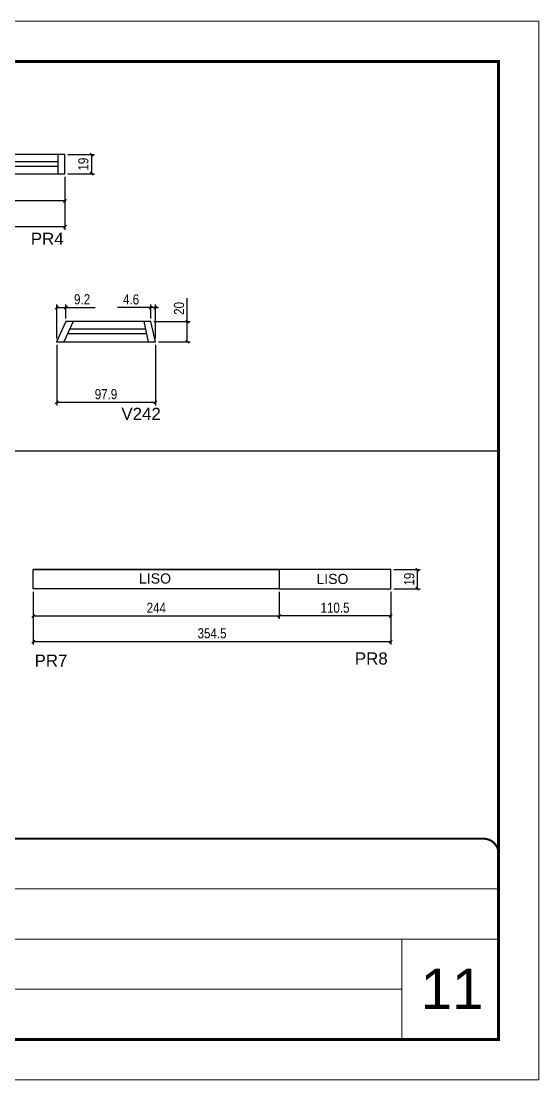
# Model space of a CAD drawing. Extents: x 5442 to 11695, y -218 to 3129.
# Drawn here: x 9597 to 10110, y -218 to 832 of the extents above; entities that cross this region are included whole.
import ezdxf
from ezdxf.enums import TextEntityAlignment as Align

# ---------------------------------------------------------------- set-up
doc = ezdxf.new("R2010")
doc.units = 0
doc.linetypes.add('CONTINUO', pattern=[0])
doc.linetypes.add('DASHED', pattern=[0.75, 0.5, -0.25])
for name, color, linetype in [('5', 5, 'Continuous'), ('COTA', 241, 'Continuous'), ('Painéis', 200, 'Continuous'), ('SARR_2.2x7', 40, 'Continuous')]:
    doc.layers.add(name, color=color, linetype=linetype)
for name, color, linetype, lineweight in [('CARIMBO', 255, 'Continuous', 9), ('Escoras', 2, 'Continuous', 25), ('Folhas', 255, 'Continuous', 9), ('Romaneio', 3, 'Continuous', 13), ('SARRAFO DE PRESSAO', 251, 'DASHED', 9)]:
    doc.layers.add(name, color=color, linetype=linetype, lineweight=lineweight)
doc.styles.add('ARIAL', font='arial.ttf')
doc.styles.add('COTA TECNICA-50', font='techl___.ttf', dxfattribs={"height": 10})
doc.styles.get("Standard").update_dxf_attribs({"font": 'arial.ttf'})
doc.dimstyles.new('COTA PAINEL-50', dxfattribs={"dimtxt": 10, "dimasz": 3, "dimexe": 3, "dimexo": 3, "dimgap": 3, "dimtad": 1, "dimdec": 1, "dimzin": 12, "dimdsep": 46, "dimtxsty": 'COTA TECNICA-50', "dimblk1": 'OBLIQUE', "dimblk2": 'OBLIQUE', "dimsah": 1, "dimcen": 0.9, "dimclrd": 4, "dimclre": 4, "dimclrt": 240, "dimadec": 1, "dimazin": 3, "dimtfac": 1, "dimtdec": 1, "dimtmove": 0, "dimatfit": 3, "dimfxl": 1, "dimtolj": 1, "dimtzin": 12, "dimarcsym": 0})

# ---------------------------------------------------------------- blocks, each defined once
blk = doc.blocks.new('9999999999')
at = {"color": 30, "linetype": 'CONTINUO'}
for p, q in [((98564.6, 34379.6), (99584, 34379.6)), ((98564.6, 34329.8), (99488, 34329.8)), ((99584, 34329.8), (99488, 34329.8)), ((99488, 34329.8), (99488, 34230.2)), ((98564.6, 34280), (99488, 34280))]:
    blk.add_line(p, q, dxfattribs=at)
at = {"color": 30, "linetype": 'CONTINUO', "const_width": 2}
blk.add_lwpolyline([(99584, 34230.2), (99584, 34414.4, 0.414214), (99569, 34429.4), (98229, 34429.4, 0.414214), (98214, 34414.4), (98214, 34245.2, 0.414214), (98229, 34230.2), (99584, 34230.2)], format="xyb", dxfattribs=at)
at = {"layer": 'Folhas'}
blk.add_lwpolyline([(98139, 34190.2), (99624, 34190.2), (99624, 35240.2), (98139, 35240.2)], close=True, dxfattribs=at)
at = {"layer": 'Folhas', "color": 30, "const_width": 3}
blk.add_lwpolyline([(98214, 34230.2), (99584, 34230.2), (99584, 35200.2), (98214, 35200.2)], close=True, dxfattribs=at)
blk = doc.blocks.new('_Oblique')
at = {"color": 0, "linetype": 'ByBlock', "lineweight": -2}
blk.add_line((-0.5, -0.5), (0.5, 0.5), dxfattribs=at)
blk = doc.blocks.new('*D1500')
at = {"layer": 'COTA', "color": 4, "linetype": 'ByBlock', "lineweight": -2, "transparency": 16777216}
for p, q in [((9523.2, 677.6), (9523.2, 650.6)), ((9640.2, 677.6), (9640.2, 650.6)), ((9640.2, 653.6), (9523.2, 653.6))]:
    blk.add_line(p, q, dxfattribs=at)
at = {"layer": 'Defpoints', "color": 0, "linetype": 'ByBlock', "transparency": 16777216}
for p in [(9523.2, 680.6), (9640.2, 680.6), (9523.2, 653.6)]:
    blk.add_point(p, dxfattribs=at)
at = {"layer": 'COTA', "color": 4, "linetype": 'ByBlock', "lineweight": -2, "transparency": 16777216, "xscale": 3, "yscale": 3, "zscale": 3, "rotation": 180}
blk.add_blockref('_Oblique', (9523.2, 653.6), dxfattribs=at)
at = {"layer": 'COTA', "color": 4, "linetype": 'ByBlock', "lineweight": -2, "transparency": 16777216, "xscale": 3, "yscale": 3, "zscale": 3}
blk.add_blockref('_Oblique', (9640.2, 653.6), dxfattribs=at)
at = {"layer": 'COTA', "color": 240, "linetype": 'ByBlock', "transparency": 16777216, "insert": (9581.7, 661.7), "char_height": 10, "attachment_point": 5, "style": 'COTA TECNICA-50'}
blk.add_mtext('\\A1;117', dxfattribs=at)
blk = doc.blocks.new('*D1456')
at = {"layer": 'Defpoints', "color": 0, "linetype": 'ByBlock', "transparency": 16777216}
for p in [(9640.2, 699.6), (9640.2, 680.6), (9666.7, 680.6)]:
    blk.add_point(p, dxfattribs=at)
at = {"layer": 'Romaneio', "color": 4, "linetype": 'ByBlock', "lineweight": -2, "transparency": 16777216}
for p, q in [((9643.2, 699.6), (9669.7, 699.6)), ((9666.7, 699.6), (9666.7, 680.6)), ((9643.2, 680.6), (9669.7, 680.6))]:
    blk.add_line(p, q, dxfattribs=at)
at = {"layer": 'Romaneio', "color": 4, "linetype": 'ByBlock', "lineweight": -2, "transparency": 16777216, "xscale": 3, "yscale": 3, "zscale": 3}
for p, rotation in [((9666.7, 699.6), 90), ((9666.7, 680.6), 270)]:
    blk.add_blockref('_Oblique', p, dxfattribs=dict(at, rotation=rotation))
at = {"layer": 'Romaneio', "color": 240, "linetype": 'ByBlock', "transparency": 16777216, "insert": (9658.6, 690.1), "char_height": 10, "attachment_point": 5, "rotation": 90, "style": 'COTA TECNICA-50'}
blk.add_mtext('\\A1;19', dxfattribs=at)
blk = doc.blocks.new('*D1457')
at = {"layer": 'Defpoints', "color": 0, "linetype": 'ByBlock', "transparency": 16777216}
for p in [(9279.2, 680.6), (9640.2, 680.6), (9640.2, 628.1)]:
    blk.add_point(p, dxfattribs=at)
at = {"layer": 'Romaneio', "color": 4, "linetype": 'ByBlock', "lineweight": -2, "transparency": 16777216}
for p, q in [((9279.2, 677.6), (9279.2, 625.1)), ((9640.2, 677.6), (9640.2, 625.1)), ((9279.2, 628.1), (9640.2, 628.1))]:
    blk.add_line(p, q, dxfattribs=at)
at = {"layer": 'Romaneio', "color": 4, "linetype": 'ByBlock', "lineweight": -2, "transparency": 16777216, "xscale": 3, "yscale": 3, "zscale": 3, "rotation": 180}
blk.add_blockref('_Oblique', (9279.2, 628.1), dxfattribs=at)
at = {"layer": 'Romaneio', "color": 4, "linetype": 'ByBlock', "lineweight": -2, "transparency": 16777216, "xscale": 3, "yscale": 3, "zscale": 3}
blk.add_blockref('_Oblique', (9640.2, 628.1), dxfattribs=at)
at = {"layer": 'Romaneio', "color": 240, "linetype": 'ByBlock', "transparency": 16777216, "insert": (9459.7, 636.3), "char_height": 10, "attachment_point": 5, "style": 'COTA TECNICA-50'}
blk.add_mtext('\\A1;361', dxfattribs=at)
blk = doc.blocks.new('*D1555')
at = {"layer": 'Defpoints', "color": 0, "linetype": 'ByBlock', "transparency": 16777216}
for p in [(9632.1, 514), (9730, 514), (9632.1, 453.8)]:
    blk.add_point(p, dxfattribs=at)
at = {"layer": 'Escoras', "color": 4, "linetype": 'ByBlock', "lineweight": -2, "transparency": 16777216}
for p, q in [((9632.1, 511), (9632.1, 450.8)), ((9730, 511), (9730, 450.8)), ((9730, 453.8), (9632.1, 453.8))]:
    blk.add_line(p, q, dxfattribs=at)
at = {"layer": 'Escoras', "color": 4, "linetype": 'ByBlock', "lineweight": -2, "transparency": 16777216, "xscale": 3, "yscale": 3, "zscale": 3, "rotation": 180}
blk.add_blockref('_Oblique', (9632.1, 453.8), dxfattribs=at)
at = {"layer": 'Escoras', "color": 4, "linetype": 'ByBlock', "lineweight": -2, "transparency": 16777216, "xscale": 3, "yscale": 3, "zscale": 3}
blk.add_blockref('_Oblique', (9730, 453.8), dxfattribs=at)
at = {"layer": 'Escoras', "color": 240, "linetype": 'ByBlock', "transparency": 16777216, "insert": (9681, 461.9), "char_height": 10, "attachment_point": 5, "style": 'COTA TECNICA-50'}
blk.add_mtext('\\A1;97.9', dxfattribs=at)
blk = doc.blocks.new('*D1556')
at = {"layer": 'Defpoints', "color": 0, "linetype": 'ByBlock', "transparency": 16777216}
for p in [(9725.4, 533.9), (9761.6, 533.9), (9730, 514)]:
    blk.add_point(p, dxfattribs=at)
at = {"layer": 'Escoras', "color": 4, "linetype": 'ByBlock', "lineweight": -2, "transparency": 16777216}
for p, q in [((9761.6, 533.9), (9761.6, 557.2)), ((9728.4, 533.9), (9764.6, 533.9)), ((9761.6, 514), (9761.6, 533.9)), ((9733, 514), (9764.6, 514))]:
    blk.add_line(p, q, dxfattribs=at)
at = {"layer": 'Escoras', "color": 4, "linetype": 'ByBlock', "lineweight": -2, "transparency": 16777216, "xscale": 3, "yscale": 3, "zscale": 3}
for p, rotation in [((9761.6, 533.9), 90), ((9761.6, 514), 270)]:
    blk.add_blockref('_Oblique', p, dxfattribs=dict(at, rotation=rotation))
at = {"layer": 'Escoras', "color": 240, "linetype": 'ByBlock', "transparency": 16777216, "insert": (9753.5, 547), "char_height": 10, "attachment_point": 5, "rotation": 90, "style": 'COTA TECNICA-50'}
blk.add_mtext('\\A1;20', dxfattribs=at)
blk = doc.blocks.new('*D1206')
at = {"layer": 'Defpoints', "color": 0, "linetype": 'ByBlock', "transparency": 16777216}
for p in [(9725.4, 547.8), (9725.4, 533.9), (9730, 514)]:
    blk.add_point(p, dxfattribs=at)
at = {"layer": 'Escoras', "color": 4, "linetype": 'ByBlock', "lineweight": -2, "transparency": 16777216}
for p, q in [((9725.4, 547.8), (9692.5, 547.8)), ((9725.4, 536.9), (9725.4, 550.8)), ((9730, 547.8), (9725.4, 547.8)), ((9730, 517), (9730, 550.8)), ((9730, 547.8), (9733, 547.8))]:
    blk.add_line(p, q, dxfattribs=at)
at = {"layer": 'Escoras', "color": 4, "linetype": 'ByBlock', "lineweight": -2, "transparency": 16777216, "xscale": 3, "yscale": 3, "zscale": 3}
blk.add_blockref('_Oblique', (9725.4, 547.8), dxfattribs=at)
at = {"layer": 'Escoras', "color": 4, "linetype": 'ByBlock', "lineweight": -2, "transparency": 16777216, "xscale": 3, "yscale": 3, "zscale": 3, "rotation": 180}
blk.add_blockref('_Oblique', (9730, 547.8), dxfattribs=at)
at = {"layer": 'Escoras', "color": 240, "linetype": 'ByBlock', "transparency": 16777216, "insert": (9705.9, 555.9), "char_height": 10, "attachment_point": 5, "style": 'COTA TECNICA-50'}
blk.add_mtext('\\A1;4.6', dxfattribs=at)
blk = doc.blocks.new('*D1557')
at = {"layer": 'Defpoints', "color": 0, "linetype": 'ByBlock', "transparency": 16777216}
for p in [(9641.3, 547.9), (9641.3, 533.9), (9632.1, 514)]:
    blk.add_point(p, dxfattribs=at)
at = {"layer": 'Escoras', "color": 4, "linetype": 'ByBlock', "lineweight": -2, "transparency": 16777216}
for p, q in [((9632.1, 517), (9632.1, 550.9)), ((9632.1, 547.9), (9641.3, 547.9)), ((9641.3, 536.9), (9641.3, 550.9)), ((9641.3, 547.9), (9670.3, 547.9))]:
    blk.add_line(p, q, dxfattribs=at)
at = {"layer": 'Escoras', "color": 4, "linetype": 'ByBlock', "lineweight": -2, "transparency": 16777216, "xscale": 3, "yscale": 3, "zscale": 3, "rotation": 180}
blk.add_blockref('_Oblique', (9632.1, 547.9), dxfattribs=at)
at = {"layer": 'Escoras', "color": 4, "linetype": 'ByBlock', "lineweight": -2, "transparency": 16777216, "xscale": 3, "yscale": 3, "zscale": 3}
blk.add_blockref('_Oblique', (9641.3, 547.9), dxfattribs=at)
at = {"layer": 'Escoras', "color": 240, "linetype": 'ByBlock', "transparency": 16777216, "insert": (9657.3, 556), "char_height": 10, "attachment_point": 5, "style": 'COTA TECNICA-50'}
blk.add_mtext('\\A1;9.2', dxfattribs=at)
blk = doc.blocks.new('*D1519')
at = {"layer": 'COTA', "color": 4, "linetype": 'ByBlock', "lineweight": -2, "transparency": 16777216}
for p, q in [((9852.9, 266), (9852.9, 239)), ((9963.4, 266), (9963.4, 239)), ((9963.4, 242), (9852.9, 242))]:
    blk.add_line(p, q, dxfattribs=at)
at = {"layer": 'Defpoints', "color": 0, "linetype": 'ByBlock', "transparency": 16777216}
for p in [(9852.9, 269), (9963.4, 269), (9852.9, 242)]:
    blk.add_point(p, dxfattribs=at)
at = {"layer": 'COTA', "color": 4, "linetype": 'ByBlock', "lineweight": -2, "transparency": 16777216, "xscale": 3, "yscale": 3, "zscale": 3, "rotation": 180}
blk.add_blockref('_Oblique', (9852.9, 242), dxfattribs=at)
at = {"layer": 'COTA', "color": 4, "linetype": 'ByBlock', "lineweight": -2, "transparency": 16777216, "xscale": 3, "yscale": 3, "zscale": 3}
blk.add_blockref('_Oblique', (9963.4, 242), dxfattribs=at)
at = {"layer": 'COTA', "color": 240, "linetype": 'ByBlock', "transparency": 16777216, "insert": (9908.2, 250.1), "char_height": 10, "attachment_point": 5, "style": 'COTA TECNICA-50'}
blk.add_mtext('\\A1;110.5', dxfattribs=at)
blk = doc.blocks.new('*D1520')
at = {"layer": 'COTA', "color": 4, "linetype": 'ByBlock', "lineweight": -2, "transparency": 16777216}
for p, q in [((9608.9, 266), (9608.9, 239)), ((9852.9, 266), (9852.9, 239)), ((9608.9, 242), (9852.9, 242))]:
    blk.add_line(p, q, dxfattribs=at)
at = {"layer": 'Defpoints', "color": 0, "linetype": 'ByBlock', "transparency": 16777216}
for p in [(9608.9, 269), (9852.9, 269), (9852.9, 242)]:
    blk.add_point(p, dxfattribs=at)
at = {"layer": 'COTA', "color": 4, "linetype": 'ByBlock', "lineweight": -2, "transparency": 16777216, "xscale": 3, "yscale": 3, "zscale": 3, "rotation": 180}
blk.add_blockref('_Oblique', (9608.9, 242), dxfattribs=at)
at = {"layer": 'COTA', "color": 4, "linetype": 'ByBlock', "lineweight": -2, "transparency": 16777216, "xscale": 3, "yscale": 3, "zscale": 3}
blk.add_blockref('_Oblique', (9852.9, 242), dxfattribs=at)
at = {"layer": 'COTA', "color": 240, "linetype": 'ByBlock', "transparency": 16777216, "insert": (9730.9, 250.1), "char_height": 10, "attachment_point": 5, "style": 'COTA TECNICA-50'}
blk.add_mtext('\\A1;244', dxfattribs=at)
blk = doc.blocks.new('*D1521')
at = {"layer": 'Defpoints', "color": 0, "linetype": 'ByBlock', "transparency": 16777216}
for p in [(9963.4, 288), (9963.4, 269), (9989.8, 269)]:
    blk.add_point(p, dxfattribs=at)
at = {"layer": 'Romaneio', "color": 4, "linetype": 'ByBlock', "lineweight": -2, "transparency": 16777216}
for p, q in [((9966.4, 288), (9992.8, 288)), ((9989.8, 288), (9989.8, 269)), ((9966.4, 269), (9992.8, 269))]:
    blk.add_line(p, q, dxfattribs=at)
at = {"layer": 'Romaneio', "color": 4, "linetype": 'ByBlock', "lineweight": -2, "transparency": 16777216, "xscale": 3, "yscale": 3, "zscale": 3}
for p, rotation in [((9989.8, 288), 90), ((9989.8, 269), 270)]:
    blk.add_blockref('_Oblique', p, dxfattribs=dict(at, rotation=rotation))
at = {"layer": 'Romaneio', "color": 240, "linetype": 'ByBlock', "transparency": 16777216, "insert": (9981.8, 278.5), "char_height": 10, "attachment_point": 5, "rotation": 90, "style": 'COTA TECNICA-50'}
blk.add_mtext('\\A1;19', dxfattribs=at)
blk = doc.blocks.new('*D1522')
at = {"layer": 'Defpoints', "color": 0, "linetype": 'ByBlock', "transparency": 16777216}
for p in [(9608.9, 269), (9963.4, 269), (9963.4, 216.5)]:
    blk.add_point(p, dxfattribs=at)
at = {"layer": 'Romaneio', "color": 4, "linetype": 'ByBlock', "lineweight": -2, "transparency": 16777216}
for p, q in [((9608.9, 266), (9608.9, 213.5)), ((9963.4, 266), (9963.4, 213.5)), ((9608.9, 216.5), (9963.4, 216.5))]:
    blk.add_line(p, q, dxfattribs=at)
at = {"layer": 'Romaneio', "color": 4, "linetype": 'ByBlock', "lineweight": -2, "transparency": 16777216, "xscale": 3, "yscale": 3, "zscale": 3, "rotation": 180}
blk.add_blockref('_Oblique', (9608.9, 216.5), dxfattribs=at)
at = {"layer": 'Romaneio', "color": 4, "linetype": 'ByBlock', "lineweight": -2, "transparency": 16777216, "xscale": 3, "yscale": 3, "zscale": 3}
blk.add_blockref('_Oblique', (9963.4, 216.5), dxfattribs=at)
at = {"layer": 'Romaneio', "color": 240, "linetype": 'ByBlock', "transparency": 16777216, "insert": (9786.2, 224.7), "char_height": 10, "attachment_point": 5, "style": 'COTA TECNICA-50'}
blk.add_mtext('\\A1;354.5', dxfattribs=at)

msp = doc.modelspace()

# ---------------------------------------------------------------- linework, layer by layer
at = {"layer": 'Escoras', "linetype": 'ByBlock'}
msp.add_line((8700.35, 405.73), (10070.35, 405.73), dxfattribs=at)
at = {"layer": 'Painéis', "linetype": 'Continuous'}
for points in [[(9523.23, 699.61), (9523.23, 680.61), (9640.23, 680.61), (9640.23, 699.61), (9279.23, 699.61)], [(9852.91, 288.01), (9852.91, 269.01), (9963.41, 269.01), (9963.41, 288.01), (9608.91, 288.01)]]:
    msp.add_lwpolyline(points, dxfattribs=at)
for points in [[(9641.3, 533.94), (9632.07, 513.96), (9730, 513.96), (9725.38, 533.94)], [(9608.91, 288.01), (9852.91, 288.01), (9852.91, 269.01), (9608.91, 269.01)]]:
    msp.add_lwpolyline(points, close=True, dxfattribs=at)
at = {"layer": 'SARR_2.2x7', "linetype": 'Continuous'}
for p, q in [((9633.23, 699.61), (9633.23, 680.61)), ((9523.23, 692.61), (9633.23, 692.61)), ((9633.23, 687.61), (9523.23, 687.61)), ((9648.3, 533.94), (9639.07, 513.96)), ((9645.05, 526.9), (9720.01, 526.9)), ((9718.38, 533.94), (9723, 513.96)), ((9721.17, 521.9), (9642.74, 521.9))]:
    msp.add_line(p, q, dxfattribs=at)

# ---------------------------------------------------------------- block references
at = {"layer": 'SARRAFO DE PRESSAO', "color": 6, "linetype": 'ByBlock'}
msp.add_blockref('9999999999', (-89513.62, -34408.31), dxfattribs=at)

# ---------------------------------------------------------------- texts
at = {"layer": '5', "linetype": 'Continuous'}
for s, p in [('PR4', (9606.44, 610.08)), ('V242', (9696.28, 436.48)), ('PR7', (9610.14, 191.7)), ('PR8', (9927.86, 193.79))]:
    msp.add_text(s, height=12, rotation=359.99996, dxfattribs=at).set_placement(p)
at = {"layer": 'CARIMBO', "style": 'ARIAL'}
msp.add_text('11', height=40, dxfattribs=at).set_placement((9993.21, -147.96))
at = {"layer": 'Romaneio', "color": 7, "style": 'ARIAL'}
for p in [(9729.64, 279.14), (9905.62, 278.71)]:
    msp.add_text('LISO', height=10, dxfattribs=at).set_placement(p, align=Align.MIDDLE_CENTER)

# ---------------------------------------------------------------- dimensions: what is measured, and where the dimension line sits
at = {"layer": 'COTA', "linetype": 'ByBlock'}
for base, p1, p2, picture, middle in [((9523.23, 653.58), (9640.23, 680.61), (9523.23, 680.61), '*D1500', (9581.73, 661.65)), ((9852.91, 241.98), (9963.41, 269.01), (9852.91, 269.01), '*D1519', (9908.16, 250.09))]:
    dim = msp.add_linear_dim(base=base, p1=p1, p2=p2, dimstyle='COTA PAINEL-50', override={"dimarcsym": 1}, dxfattribs=at)
    dim.commit()
    dim.dimension.update_dxf_attribs({"geometry": picture, "text_midpoint": middle})
dim = msp.add_aligned_dim(p1=(9608.91, 269.01), p2=(9852.91, 269.01), distance=-27.03, dimstyle='COTA PAINEL-50', override={"dimarcsym": 1}, dxfattribs=at)
dim.commit()
dim.dimension.update_dxf_attribs({"geometry": '*D1520', "text_midpoint": (9730.91, 250.06)})
at = {"layer": 'Escoras', "linetype": 'ByBlock'}
for base, p1, p2, picture, middle in [((9641.3, 547.91), (9632.07, 513.96), (9641.3, 533.94), '*D1557', (9657.31, 556)), ((9725.38, 547.83), (9730, 513.96), (9725.38, 533.94), '*D1206', (9705.95, 555.94)), ((9632.07, 453.79), (9730, 513.96), (9632.07, 513.96), '*D1555', (9681.04, 461.89))]:
    dim = msp.add_linear_dim(base=base, p1=p1, p2=p2, dimstyle='COTA PAINEL-50', override={"dimarcsym": 1}, dxfattribs=at)
    dim.commit()
    dim.dimension.update_dxf_attribs({"geometry": picture, "text_midpoint": middle})
dim = msp.add_linear_dim(base=(9761.65, 533.94), p1=(9730, 513.96), p2=(9725.38, 533.94), angle=90, dimstyle='COTA PAINEL-50', override={"dimarcsym": 1}, dxfattribs=at)
dim.commit()
dim.dimension.update_dxf_attribs({"geometry": '*D1556', "text_midpoint": (9753.54, 547.05)})
at = {"layer": 'Romaneio', "linetype": 'ByBlock'}
for base, p1, p2, picture, middle in [((9666.66, 680.61), (9640.23, 699.61), (9640.23, 680.61), '*D1456', (9658.57, 690.11)), ((9989.84, 269.01), (9963.41, 288.01), (9963.41, 269.01), '*D1521', (9981.76, 278.51))]:
    dim = msp.add_linear_dim(base=base, p1=p1, p2=p2, angle=90, dimstyle='COTA PAINEL-50', override={"dimarcsym": 1}, dxfattribs=at)
    dim.commit()
    dim.dimension.update_dxf_attribs({"geometry": picture, "text_midpoint": middle})
for base, p1, p2, picture, middle in [((9640.23, 628.09), (9279.23, 680.61), (9640.23, 680.61), '*D1457', (9459.73, 636.3)), ((9963.41, 216.49), (9608.91, 269.01), (9963.41, 269.01), '*D1522', (9786.16, 224.71))]:
    dim = msp.add_linear_dim(base=base, p1=p1, p2=p2, dimstyle='COTA PAINEL-50', override={"dimarcsym": 1}, dxfattribs=at)
    dim.commit()
    dim.dimension.update_dxf_attribs({"geometry": picture, "text_midpoint": middle})

doc.saveas('drawing.dxf')
